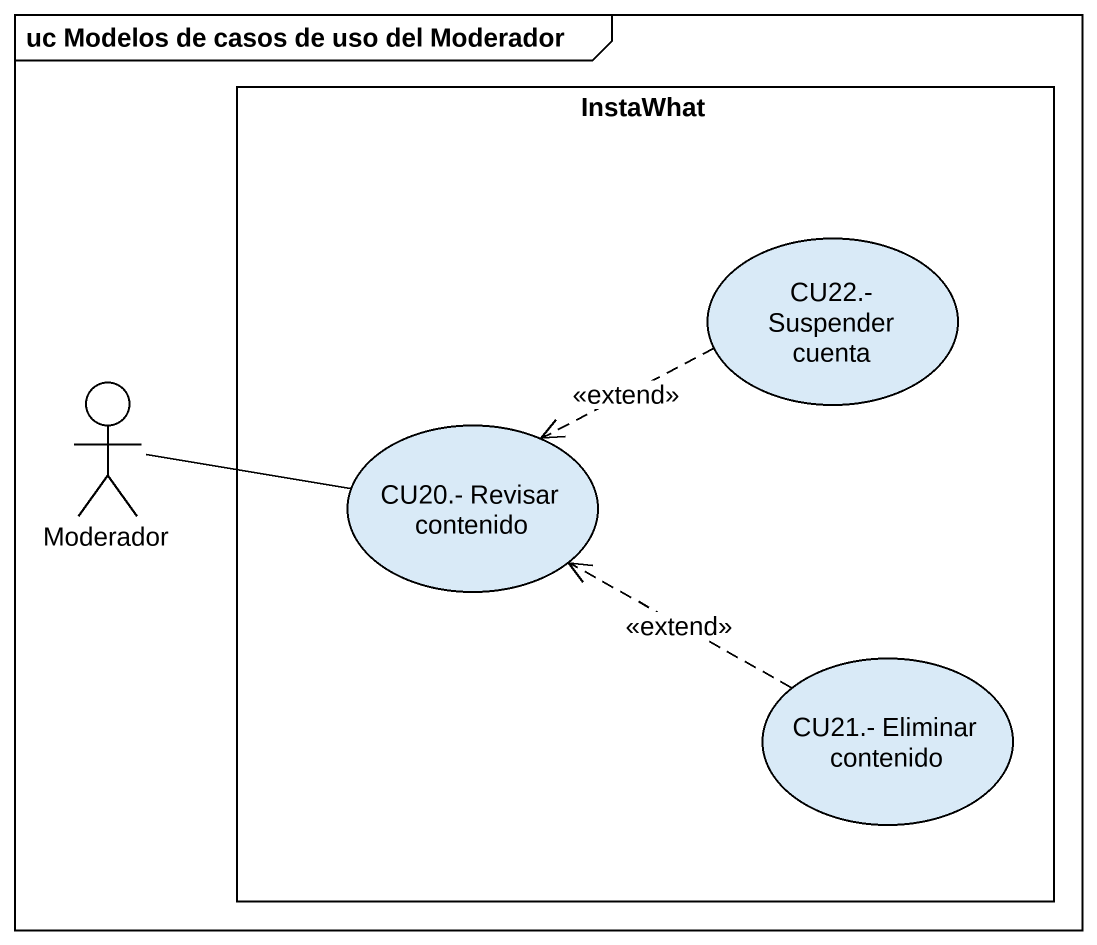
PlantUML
@startuml
mainframe uc Modelos de casos de uso del Moderador
rectangle InstaWhat {
  usecase "CU22.- Suspender cuenta" as CU22_Suspender_cuenta
  usecase "CU20.- Revisar contenido" as CU20_Revisar_contenido
  usecase "CU21.- Eliminar contenido" as CU21_Eliminar_contenido
}
actor Moderador
CU22_Suspender_cuenta .left.> CU20_Revisar_contenido : <<extend>>
Moderador -right- CU20_Revisar_contenido
CU21_Eliminar_contenido .left.> CU20_Revisar_contenido : <<extend>>
@enduml
